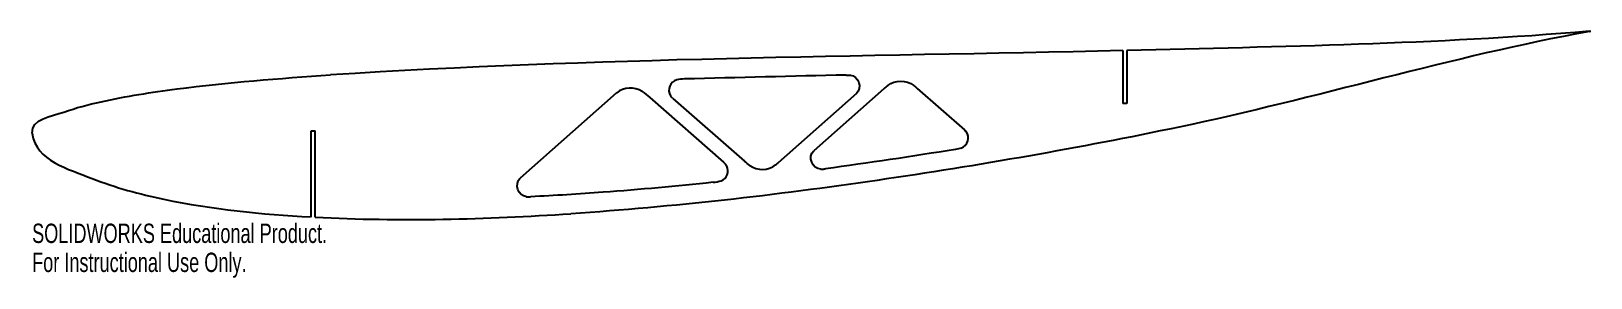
# Model space of a CAD drawing. Header units: millimetres. Extents: x 35 to 425, y -48 to 13.
import ezdxf

# ---------------------------------------------------------------- set-up
doc = ezdxf.new("R2010")
doc.units = ezdxf.units.MM
doc.styles.add('SLDTEXTSTYLE0', font='TXT', dxfattribs={"width": 0.7})

msp = doc.modelspace()

# ---------------------------------------------------------------- linework, layer by layer
at = {"color": 7, "linetype": 'Continuous', "lineweight": 25}
for p, q in [((424.16, 13.42), (424.51, 13.48)), ((307.61, 8.64), (307.61, -4.62)), ((308.61, 8.67), (308.61, -4.62)), ((181.1, -2.03), (157.08, -23.28)), ((189.48, -3.09), (207.91, -19.26)), ((195.24, -3.33), (213.13, -19.01)), ((241.08, -2.1), (221.54, -19.38)), ((247.92, -0.93), (230.41, -16.41)), ((256.28, -0.85), (268.06, -11.18)), ((308.61, -4.62), (307.61, -4.62)), ((104.86, -32.95), (104.86, -11.42)), ((104.86, -11.42), (105.86, -11.42)), ((105.86, -33), (105.86, -11.42))]:
    msp.add_line(p, q, dxfattribs=at)
for points, knots in [([(424.16, 13.42), (389.65, 7.1), (355.99, -3.29), (321.65, -10.49), (296.66, -15.72), (271.49, -20.1), (246.23, -23.8), (220.87, -27.51), (195.36, -30.45), (169.78, -32.13)], [0, 0, 0, 0, 0.1052664, 0.1052664, 0.1052664, 0.1818655, 0.1818655, 0.1818655, 0.2588134, 0.2588134, 0.2588134, 0.2588134]), ([(35.19, -11.98), (34.96, -8.42), (40.08, -7.79), (46.15, -5.65), (49.27, -4.86), (58.69, -2.74), (65.02, -1.78), (84.13, 0.7), (96.93, 1.7), (109.73, 2.53)], [0, 0, 0, 0, 0.125, 0.125, 0.25, 0.25, 0.5, 0.5, 1, 1, 1, 1]), ([(35.2, -12.09), (36.09, -18.87), (44.34, -21.01), (55.99, -25.61), (62.02, -27.23), (80.23, -31.03), (92.54, -32.27), (104.86, -32.95)], [0, 0, 0, 0, 0.25, 0.25, 0.5, 0.5, 1, 1, 1, 1])]:
    msp.add_open_spline(points, degree=3, knots=knots, dxfattribs=at)
for points in [[(424.19, 13.45), (385.78, 10.22), (347.15, 9.6), (308.61, 8.67)], [(424.19, 13.45), (424.29, 13.46), (424.4, 13.47), (424.51, 13.48)], [(307.61, 8.64), (241.54, 7.06), (175.66, 6.8), (109.73, 2.53)], [(196.18, 1.29), (194.58, 0.94), (193.7, -1.26), (194.64, -2.65)], [(198.12, 1.53), (197.46, 1.51), (196.81, 1.43), (196.18, 1.29)], [(238.48, 2.51), (225.15, 2.22), (211.54, 1.89), (198.12, 1.53)], [(238.48, 2.51), (238.85, 2.52), (239.22, 2.51), (239.59, 2.48)], [(239.59, 2.48), (241.6, 2.31), (242.61, -0.75), (241.08, -2.1)], [(248.92, -0.09), (250.75, 1.33), (253.55, 1.32), (255.38, -0.1)], [(181.21, -1.93), (181.17, -1.97), (181.13, -2), (181.1, -2.03)], [(187.53, -1.58), (185.66, -0.32), (182.94, -0.46), (181.21, -1.93)], [(187.53, -1.58), (188.21, -2.04), (188.86, -2.55), (189.48, -3.09)], [(195.24, -3.33), (195.01, -3.13), (194.81, -2.9), (194.64, -2.65)], [(248.92, -0.09), (248.58, -0.36), (248.24, -0.64), (247.92, -0.93)], [(255.38, -0.1), (255.69, -0.34), (255.99, -0.59), (256.28, -0.85)], [(267.27, -15.72), (268.86, -15.21), (269.54, -12.91), (268.47, -11.6)], [(268.06, -11.18), (268.21, -11.31), (268.35, -11.45), (268.47, -11.6)], [(35.19, -11.98), (35.19, -12.01), (35.2, -12.04), (35.2, -12.08)], [(207.91, -19.26), (208.23, -19.54), (208.49, -19.87), (208.69, -20.23)], [(214.45, -20.08), (214, -19.75), (213.55, -19.39), (213.13, -19.01)], [(220.89, -19.93), (221.11, -19.75), (221.32, -19.57), (221.54, -19.38)], [(232.19, -21), (230.07, -21.04), (228.82, -17.82), (230.41, -16.41)], [(265.81, -16.07), (254.98, -17.82), (244.09, -19.45), (233.32, -20.91)], [(267.27, -15.72), (266.8, -15.87), (266.31, -15.99), (265.81, -16.07)], [(158.66, -27.88), (156.6, -27.75), (155.54, -24.65), (157.08, -23.28)], [(207.26, -23.88), (208.66, -23.43), (209.41, -21.55), (208.69, -20.23)], [(214.45, -20.08), (216.31, -21.45), (219.09, -21.39), (220.89, -19.93)], [(232.19, -21), (232.57, -20.99), (232.95, -20.96), (233.32, -20.91)], [(177.83, -26.78), (171.78, -27.23), (165.74, -27.6), (159.71, -27.88)], [(205.3, -24.29), (196.16, -25.26), (187, -26.1), (177.83, -26.78)], [(205.3, -24.29), (205.97, -24.22), (206.63, -24.08), (207.26, -23.88)], [(158.66, -27.88), (159.01, -27.9), (159.36, -27.9), (159.71, -27.88)], [(105.86, -33), (127.16, -34.12), (148.51, -33.54), (169.78, -32.13)]]:
    msp.add_open_spline(points, degree=3, dxfattribs=at)

# ---------------------------------------------------------------- texts
at = {"color": 7, "linetype": 'Continuous', "char_height": 4.8336, "attachment_point": 1, "style": 'SLDTEXTSTYLE0'}
for s, insert in [('SOLIDWORKS Educational Product.', (35.19, -34.61)), ('For Instructional Use Only.', (35.19, -41.86))]:
    msp.add_mtext(s, dxfattribs=dict(at, insert=insert))

doc.saveas('drawing.dxf')
